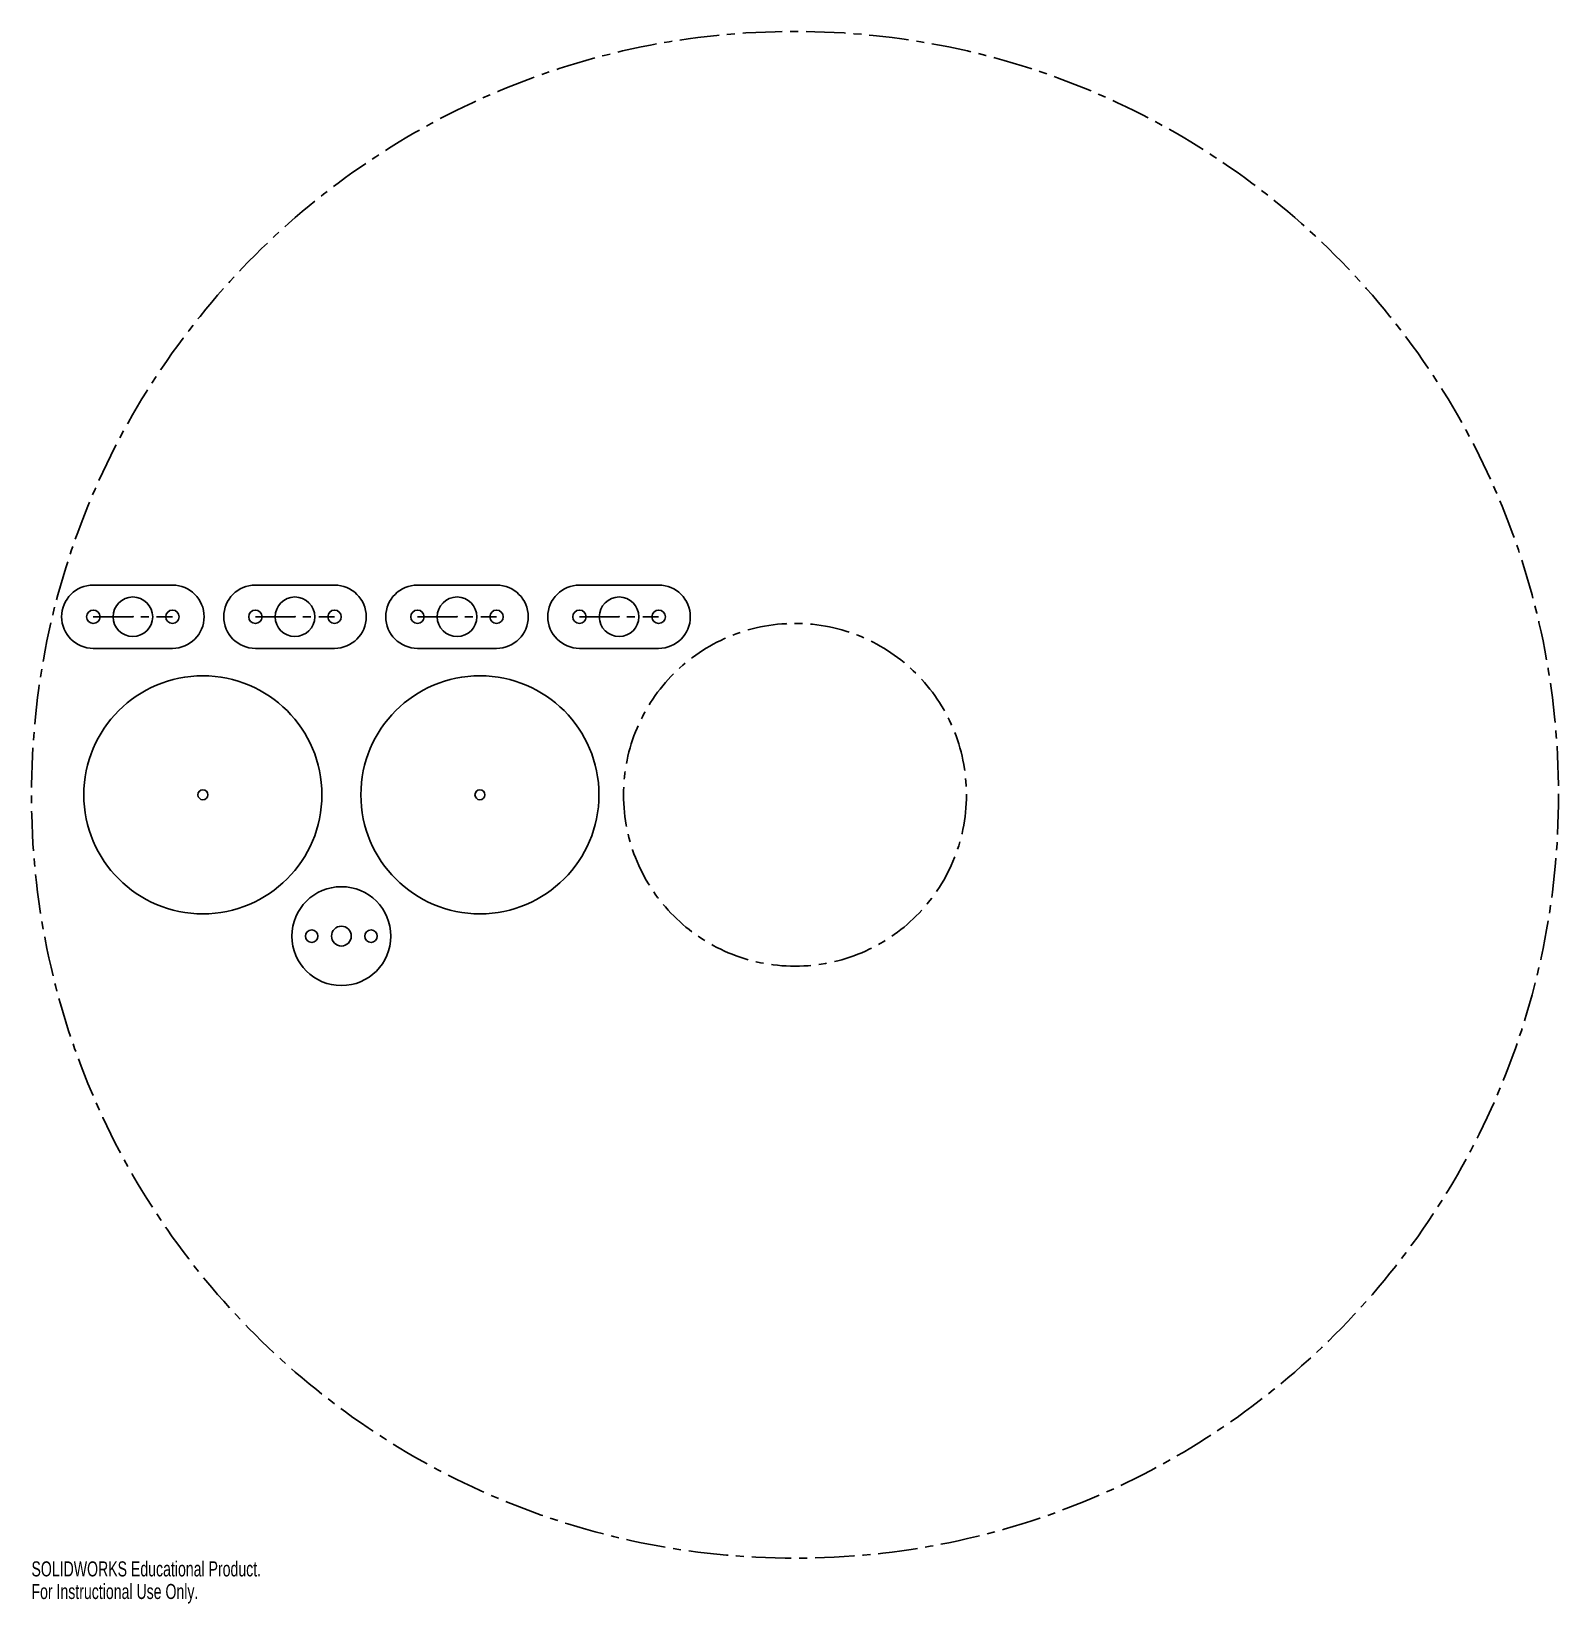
# Model space of a CAD drawing. Header units: millimetres. Extents: x -245 to 245, y -260 to 245.
import ezdxf

# ---------------------------------------------------------------- set-up
doc = ezdxf.new("R2010")
doc.units = ezdxf.units.MM
doc.header["$PDSIZE"] = -1
doc.linetypes.add('CENTERX2', pattern=[20.32, 12.7, -2.54, 2.54, -2.54])
doc.styles.add('SLDTEXTSTYLE0', font='TXT', dxfattribs={"width": 0.7})

msp = doc.modelspace()

# ---------------------------------------------------------------- linework, layer by layer
at = {"color": 7, "linetype": 'Continuous'}
for p, q in [((-225.15, 67.31), (-199.75, 67.31)), ((-173.15, 67.31), (-147.75, 67.31)), ((-121.15, 67.31), (-95.75, 67.31)), ((-69.15, 67.31), (-43.75, 67.31)), ((-225.15, 46.99), (-199.75, 46.99)), ((-173.15, 46.99), (-147.75, 46.99)), ((-121.15, 46.99), (-95.75, 46.99)), ((-69.15, 46.99), (-43.75, 46.99))]:
    msp.add_line(p, q, dxfattribs=at)
at = {"color": 7, "linetype": 'CENTERX2'}
for p, q in [((-225.15, 57.15), (-199.75, 57.15)), ((-173.15, 57.15), (-147.75, 57.15)), ((-121.15, 57.15), (-95.75, 57.15)), ((-69.15, 57.15), (-43.75, 57.15))]:
    msp.add_line(p, q, dxfattribs=at)
for radius in [245, 55]:
    msp.add_circle((0, 0), radius, dxfattribs=at)
at = {"color": 7, "linetype": 'Continuous'}
for centre, radius in [((-212.45, 57.15), 6.35), ((-160.45, 57.15), 6.35), ((-108.45, 57.15), 6.35), ((-56.45, 57.15), 6.35), ((-225.15, 57.15), 2.15), ((-199.75, 57.15), 2.15), ((-173.15, 57.15), 2.15), ((-147.75, 57.15), 2.15), ((-121.15, 57.15), 2.15), ((-95.75, 57.15), 2.15), ((-69.15, 57.15), 2.15), ((-43.75, 57.15), 2.15), ((-190, 0), 38.2), ((-101.1, 0), 38.2), ((-190, 0), 1.59), ((-101.1, 0), 1.59), ((-145.55, -45.35), 15.87), ((-155.07, -45.35), 2), ((-145.55, -45.35), 3.18), ((-136.03, -45.35), 2)]:
    msp.add_circle(centre, radius, dxfattribs=at)
for centre, start, end in [((-225.15, 57.15), 90, 270), ((-199.75, 57.15), 270, 90), ((-173.15, 57.15), 90, 270), ((-147.75, 57.15), 270, 90), ((-121.15, 57.15), 90, 270), ((-95.75, 57.15), 270, 90), ((-69.15, 57.15), 90, 270), ((-43.75, 57.15), 270, 90)]:
    msp.add_arc(centre, 10.16, start, end, dxfattribs=at)
for p in [(-212.45, 57.15), (-160.45, 57.15), (-108.45, 57.15), (-56.45, 57.15)]:
    msp.add_point(p, dxfattribs=at)

# ---------------------------------------------------------------- texts
at = {"color": 7, "linetype": 'Continuous', "char_height": 4.8336, "attachment_point": 1, "style": 'SLDTEXTSTYLE0'}
for s, insert in [('SOLIDWORKS Educational Product.', (-245, -246.02)), ('For Instructional Use Only.', (-245, -253.27))]:
    msp.add_mtext(s, dxfattribs=dict(at, insert=insert))

doc.saveas('drawing.dxf')
